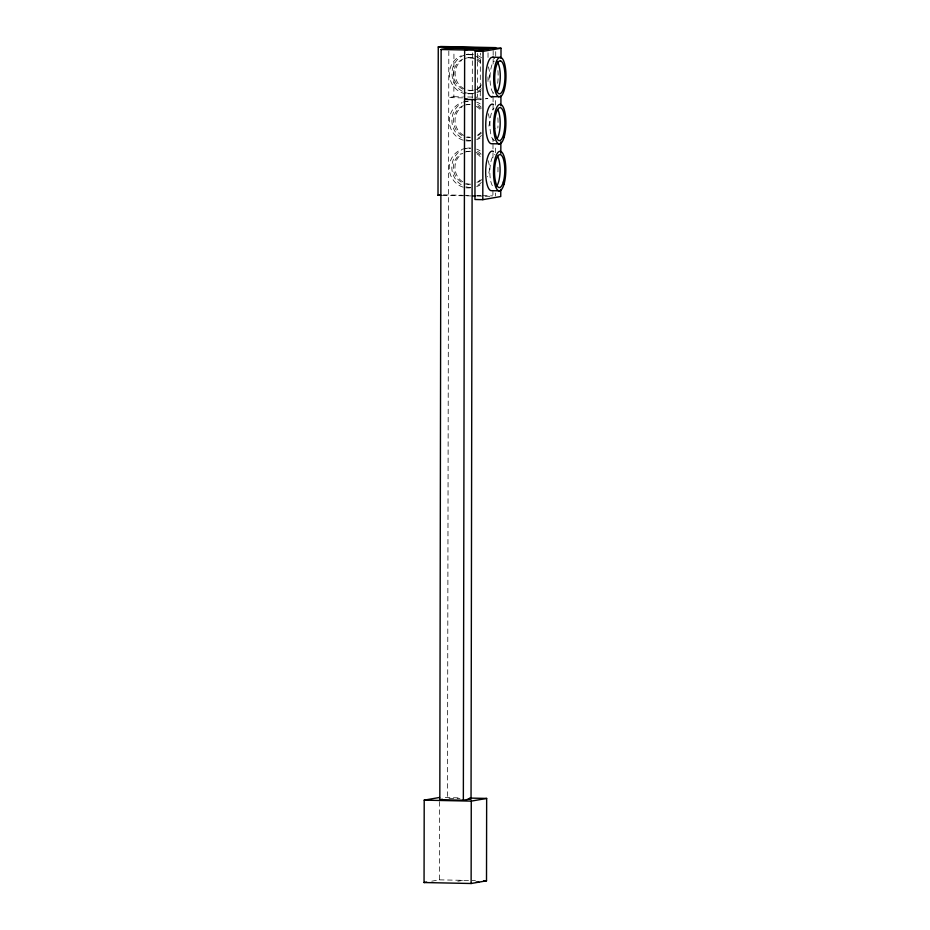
<?xml version="1.0" encoding="UTF-8"?>
<svg xmlns="http://www.w3.org/2000/svg" width="930" height="930" viewBox="0 0 930 930"><rect width="100%" height="100%" fill="white"/><g stroke="black" fill="none" stroke-linecap="round" stroke-linejoin="round"><path stroke-width="0.7" stroke-dasharray="4.65 3.49" d="M431.752 881.187L439.448 879.85L439.588 798.905M448.818 50.987L447.504 798.37L459.966 798.626M462.57 97.883L448.737 97.592L453.863 96.697L453.945 51.51M472.266 98.08L472.347 52.882M477.474 53.405L477.392 97.185L463.663 96.906M475.974 99.661L480.264 99.743L480.345 53.138M487.983 81.456L487.994 75.807M488.029 57.439L488.029 51.789M492.912 194.94L492.923 190.615M492.981 157.495L492.993 150.3M492.993 148.858L493.005 143.104M493.005 141.662L493.005 138.779M493.063 109.984L493.086 92.709M493.144 63.914L493.156 56.718M493.156 55.277L493.167 48.081M495.469 195.928L495.481 193.045M495.55 152.729L495.562 145.533M495.632 105.218L495.644 99.464M495.713 56.265L495.725 50.511M473.556 54.3L466.081 54.568L470.999 54.742A19.809 18.798 80.1 0 1 473.405 55.335M473.312 57.753L467.685 57.811L471.777 58.02A16.508 15.659 80.1 0 1 475.695 59.334M470.836 90.663L472.37 90.396M468.197 93.86L472.94 93.488L468.034 93.314A19.809 18.798 80.1 0 1 463.303 91.803M480.264 99.743L481.542 99.522M485.39 98.847L487.948 98.406L485.1 98.347M468.267 104.567L469.801 104.3A16.508 15.659 80.1 0 0 465.779 105.032M457.851 881.233L462.977 880.338M453.863 96.697L462.268 96.871M476.544 98.173L483.67 98.313M443.459 194.858L462.245 195.242M463.686 195.277L470.906 195.428M476.695 195.544L481.019 195.626M482.472 195.66L492.586 195.87M442.331 195.335L471.231 195.928M477.02 196.044L492.912 196.369M445.296 797.58L460.978 797.905M439.448 879.85L475.439 880.594M470.568 140.872A19.809 18.798 80.1 0 1 465.663 140.767M463.245 140.209A19.809 18.798 80.1 0 1 449.329 121.47A19.809 18.798 80.1 0 1 462.14 102.37M463.314 102.009A19.809 18.798 80.1 0 1 470.638 101.661M477.59 104.288A19.809 18.798 80.1 0 1 481.484 107.508M481.438 135.466A19.809 18.798 80.1 0 1 477.532 138.535M465.465 93.756A19.809 18.798 80.1 0 1 449.527 76.155A19.809 18.798 80.1 0 1 461.315 55.73M475.718 56.253A19.809 18.798 80.1 0 1 479.938 58.985M481.322 88.71A19.809 18.798 80.1 0 1 476.276 92.279M475.149 92.767A19.809 18.798 80.1 0 1 470.382 93.942M470.487 187.825A19.809 18.798 80.1 0 1 465.581 187.732M463.163 187.174A19.809 18.798 80.1 0 1 449.609 163.936A19.809 18.798 80.1 0 1 470.557 148.626M477.509 151.241A19.809 18.798 80.1 0 1 481.403 154.461M481.356 182.431A19.809 18.798 80.1 0 1 477.45 185.489M462.198 91.233A19.809 18.798 80.1 0 1 451.992 72.482A19.809 18.798 80.1 0 1 463.884 55.289M466.221 54.533A19.809 18.798 80.1 0 1 468.65 54.126M478.287 55.8A19.809 18.798 80.1 0 1 481.519 57.753M488.308 66.867A19.809 18.798 80.1 0 1 488.064 81.991M480.996 90.617A19.809 18.798 80.1 0 1 474.161 93.326M470.685 140.535A19.809 18.798 80.1 0 1 465.814 139.767M461.268 137.698A19.809 18.798 80.1 0 1 461.327 103.451M465.872 101.568A19.809 18.798 80.1 0 1 468.29 101.114M476.788 102.16A19.809 18.798 80.1 0 1 480.159 103.835M488.122 113.553A19.809 18.798 80.1 0 1 488.087 128.689M480.101 138.082A19.809 18.798 80.1 0 1 476.73 139.616M470.592 187.5A19.809 18.798 80.1 0 1 465.721 186.732M461.187 184.663A19.809 18.798 80.1 0 1 461.245 150.416M465.791 148.533A19.809 18.798 80.1 0 1 470.661 147.951M476.706 149.126A19.809 18.798 80.1 0 1 480.078 150.8M488.041 160.518A19.809 18.798 80.1 0 1 487.494 176.828M480.02 185.047A19.809 18.798 80.1 0 1 476.648 186.581M479.961 87.513A16.508 15.659 80.1 0 1 465.628 89.431M464.361 88.873A16.508 15.659 80.1 0 1 461.629 60.427M465.233 58.462A16.508 15.659 80.1 0 1 469.22 57.544M477.23 59.067A16.508 15.659 80.1 0 1 480.717 61.392M470.255 137.233A16.508 15.659 80.1 0 1 467.534 136.85M463.675 135.362A16.508 15.659 80.1 0 1 462.094 106.834M477.753 106.171A16.508 15.659 80.1 0 1 481.147 108.659M481.484 132.955A16.508 15.659 80.1 0 1 476.916 136.013M470.603 184.21A16.508 15.659 80.1 0 1 466.546 183.559M462.768 181.838A16.508 15.659 80.1 0 1 462.815 153.299M466.604 151.73A16.508 15.659 80.1 0 1 470.661 151.253M476.021 152.357A16.508 15.659 80.1 0 1 481.74 156.31M481.705 179.606A16.508 15.659 80.1 0 1 478.45 182.164M473.521 90.175A16.508 15.659 80.1 0 1 466.744 90.454M462.815 89.152A16.508 15.659 80.1 0 1 453.573 73.447A16.508 15.659 80.1 0 1 463.698 58.73M476.916 60.008A16.508 15.659 80.1 0 1 481.136 63.705M481.403 84.886A16.508 15.659 80.1 0 1 474.823 89.757M470.08 137.501A16.508 15.659 80.1 0 1 466 137.117M462.129 135.629A16.508 15.659 80.1 0 1 453.526 119.54A16.508 15.659 80.1 0 1 464.244 105.299M465.558 104.939A16.508 15.659 80.1 0 1 470.999 104.706M476.218 106.439A16.508 15.659 80.1 0 1 481.484 111.054M480.891 132.211A16.508 15.659 80.1 0 1 477.788 134.966M469.069 184.477A16.508 15.659 80.1 0 1 465 183.826M461.222 182.106A16.508 15.659 80.1 0 1 461.268 153.566M465.058 151.997A16.508 15.659 80.1 0 1 469.127 151.52M476.962 153.892A16.508 15.659 80.1 0 1 480.206 156.577M480.171 179.874A16.508 15.659 80.1 0 1 476.916 182.431M497.864 117.796A19.809 6.138 -88.8 0 1 497.841 128.038M497.922 70.564A19.809 6.138 -88.8 0 1 497.701 83.293M497.934 167.272A19.809 6.138 -88.8 0 1 497.759 174.991M493.272 92.942A16.508 5.115 -88.8 0 1 490.029 76.423A16.508 5.115 -88.8 0 1 494.342 61.089M494.714 140.523A16.508 5.115 -88.8 0 1 490.017 128.201L489.924 123.922A16.508 5.115 -88.8 0 1 494.039 108.054M492.377 185.698A16.508 5.115 -88.8 0 1 490.017 167.574A16.508 5.115 -88.8 0 1 494.993 154.496"/><path stroke-width="1.4" d="M469.545 798.08L486.657 798.428L486.506 880.815L471.126 883.5L424.057 882.535L424.208 800.149L439.588 797.463M440.89 195.3L438.007 195.242L438.263 46.942L440.82 46.5L495.737 47.628L475.218 51.208L474.951 199.508L482.798 199.671L500.747 196.532L500.77 189.336M472.266 99.44L471.045 798.858L463.349 800.195L439.82 799.719L441.122 49.499L453.945 47.267M463.349 800.195L464.651 49.988L477.485 47.756M471.126 883.5L471.266 801.114L486.657 798.428M482.798 199.671L483.054 51.371L501.014 48.232L500.991 58.311M500.828 153.345L500.851 141.825M500.91 105.834L500.933 95.755M492.737 57.23L491.133 57.579A19.809 6.138 -88.8 0 0 485.832 78.353A19.809 6.138 -88.8 0 0 491.238 96.755L500.689 96.557A19.809 6.138 -88.8 0 0 505.99 75.783A19.809 6.138 -88.8 0 0 500.584 57.393L492.737 57.23A19.809 6.138 -88.8 0 1 494.295 58.218M500.584 57.393L498.968 57.741A19.809 6.138 -88.8 0 0 493.679 78.515A19.809 6.138 -88.8 0 0 499.085 96.918M491.238 96.755L492.842 96.395M467.139 98.975L464.57 99.417L475.974 99.661M438.007 195.242L440.564 194.8M439.82 799.719L442.378 799.265M424.057 882.535L426.626 882.082M438.263 46.942L501.014 48.232M448.818 48.162L488.041 48.965M441.122 49.499L480.345 50.313M475.218 51.208L483.054 51.371M499.712 143.883L491.865 143.72A19.809 6.138 -88.8 0 1 485.809 122.434A19.809 6.138 -88.8 0 1 493.528 104.579M499.631 190.848L491.784 190.685A19.809 6.138 -88.8 0 1 485.727 169.4A19.809 6.138 -88.8 0 1 493.446 151.532M472.684 195.963L475.567 196.021M468.278 798.8L471.045 798.858M424.208 800.149L471.266 801.114M483.74 880.757L486.506 880.815M476.044 882.105L478.811 882.163M496.98 61.508A16.508 5.115 -88.8 0 1 500.259 75.853A16.508 5.115 -88.8 0 1 497.201 91.896M497.887 109.775A16.508 5.115 -88.8 0 1 497.318 138.349M497.55 156.263A16.508 5.115 -88.8 0 1 500.038 172.236A16.508 5.115 -88.8 0 1 496.26 186.663M500.387 60.834L499.05 61.194A16.508 5.115 -88.8 0 0 495.574 87.304A16.508 5.115 -88.8 0 0 504.223 85.002A16.508 5.115 -88.8 0 0 500.387 60.834M494.714 128.294L494.632 124.016A16.508 5.115 -88.8 0 1 502.212 109.194A16.508 5.115 -88.8 0 1 502.781 136.815A16.508 5.115 -88.8 0 1 494.714 128.294M504.083 137.338A19.809 6.138 -88.8 0 0 501.375 104.741A19.809 6.138 -88.8 0 0 493.795 130.27A19.809 6.138 -88.8 0 0 504.083 137.338M503.99 184.303A19.809 6.138 -88.8 0 0 501.293 151.695A19.809 6.138 -88.8 0 0 493.714 177.223A19.809 6.138 -88.8 0 0 503.99 184.303M503.27 182.094A16.508 5.115 -88.8 0 0 501.026 154.926A16.508 5.115 -88.8 0 0 494.702 176.2A16.508 5.115 -88.8 0 0 503.27 182.094"/></g></svg>
